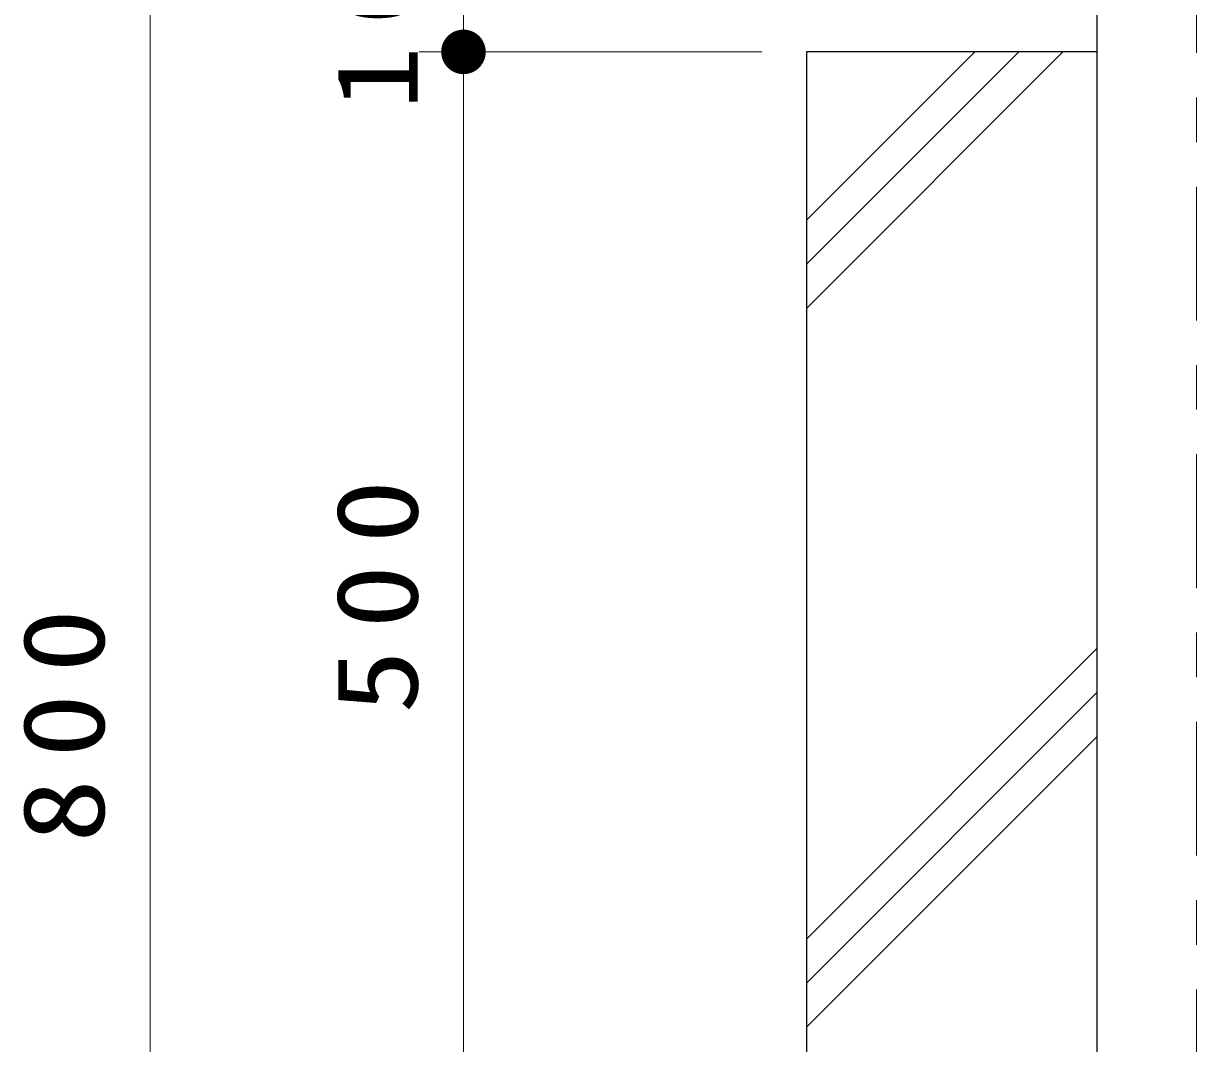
# Model space of a CAD drawing. Units: millimetres on the paper, with parts at other scales. Extents: x -385 to 0, y -594 to 267.
# Drawn here: x -146.61 to -120.28, y -387.35 to -364.48 of the extents above; entities that cross this region are included whole.
import ezdxf

# ---------------------------------------------------------------- set-up
doc = ezdxf.new("R2010")
doc.units = ezdxf.units.MM
doc.linetypes.add('USER2', pattern=[6, 3, -1, 1, -1])
doc.layers.add('1_20', color=7, linetype='Continuous', lineweight=13)
doc.styles.add('ＭＳ ゴシック', font='')
doc.styles.get('ＭＳ ゴシック').set_extended_font_data('MS Gothic')

# ---------------------------------------------------------------- blocks, each defined once
blk = doc.blocks.new('filled_dot')
at = {"color": 0, "linetype": 'Continuous', "lineweight": -2, "const_width": 1.25}
blk.add_lwpolyline([(-0.625, 0, 1), (0.625, 0, 1)], format="xyb", close=True, dxfattribs=at)

msp = doc.modelspace()

# ---------------------------------------------------------------- linework, layer by layer
at = {"layer": '1_20', "lineweight": 25}
for p, q in [((-122.513, -390.114), (-122.513, -354.307)), ((-129.035, -365.114), (-129.035, -390.114)), ((-122.513, -365.114), (-129.035, -365.114))]:
    msp.add_line(p, q, dxfattribs=at)
at = {"layer": '1_20', "linetype": 'USER2'}
msp.add_line((-120.285, -401.137), (-120.285, -354.307), dxfattribs=at)
at = {"layer": '1_20'}
for p, q in [((-143.765, -400.114), (-143.765, -360.114)), ((-136.733, -365.114), (-136.733, -360.114)), ((-130.035, -365.114), (-137.733, -365.114)), ((-136.733, -390.114), (-136.733, -365.114)), ((-129.035, -368.886), (-125.263, -365.114)), ((-129.035, -369.876), (-124.273, -365.114)), ((-129.035, -370.866), (-123.283, -365.114)), ((-129.035, -385.008), (-122.513, -378.485)), ((-129.035, -385.998), (-122.513, -379.475)), ((-129.035, -386.988), (-122.513, -380.465))]:
    msp.add_line(p, q, dxfattribs=at)

# ---------------------------------------------------------------- block references
at = {"layer": '1_20', "xscale": 0.4, "yscale": 0.4}
for rotation in [270, 90]:
    msp.add_blockref('filled_dot', (-136.733, -365.114), dxfattribs=dict(at, rotation=rotation))

# ---------------------------------------------------------------- texts
at = {"layer": '1_20', "char_height": 1.833, "attachment_point": 8, "rotation": 90, "style": 'ＭＳ ゴシック'}
for s, insert in [('\\T1.33;\\W1.15;100', (-137.733, -363.559)), ('\\T1.33;\\W1.15;500', (-137.733, -377.095)), ('\\T1.33;\\W1.15;800', (-144.765, -379.99))]:
    msp.add_mtext(s, dxfattribs=dict(at, insert=insert))

doc.saveas('drawing.dxf')
